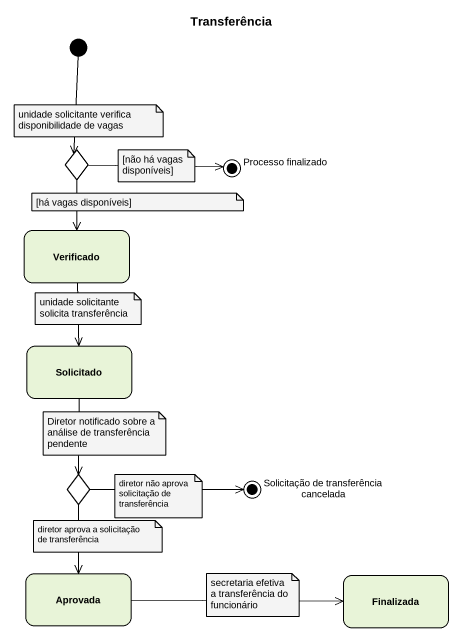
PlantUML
@startuml
title Transferência
hide empty description
state choice1 <<choice>>
state "Processo finalizado" as Processo_finalizado <<end>>
state Verificado
state Solicitado
state choice2 <<choice>>
state "Solicitação de transferência cancelada" as Solicitação_de <<end>>
state Aprovada
state Finalizada
[*] --> choice1
choice1 -right-> Processo_finalizado
choice1 --> Verificado
Verificado --> Solicitado
Solicitado --> choice2
choice2 -right-> Solicitação_de
choice2 --> Aprovada
Aprovada -right-> Finalizada
note as N1
  unidade solicitante verifica disponibilidade de vagas
end note
note as N2
  [não há vagas disponíveis]
end note
note as N3
  [há vagas disponíveis]
end note
note as N4
  unidade solicitante solicita transferência
end note
note as N5
  Diretor notificado sobre a análise de transferência pendente
end note
note as N6
  diretor não aprova solicitação de transferência
end note
note as N7
  diretor aprova a solicitação de transferência
end note
note as N8
  secretaria efetiva a transferência do funcionário
end note
@enduml
